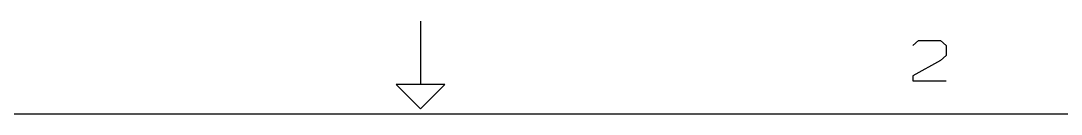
# Model space of a CAD drawing. Extents: x 0 to 1189, y 35 to 806.
# Drawn here: x 481.8 to 775.2, y 776.7 to 802.9 of the extents above; entities that cross this region are included whole.
import ezdxf

# ---------------------------------------------------------------- set-up
doc = ezdxf.new("R2010")
doc.units = 0
doc.layers.add('1', color=1, linetype='CONTINUOUS')

msp = doc.modelspace()

# ---------------------------------------------------------------- linework, layer by layer
at = {"layer": '1'}
for p, q in [((594.5, 802.85), (594.5, 784.98)), ((733.4, 796.03), (734.97, 797.45)), ((734.97, 797.45), (741.25, 797.45)), ((741.25, 797.45), (742.82, 796.03)), ((742.82, 796.03), (742.82, 793.18)), ((742.82, 793.18), (741.25, 791.73)), ((741.25, 791.73), (733.4, 787.43)), ((733.4, 787.43), (733.4, 786)), ((601.38, 784.98), (587.63, 784.98)), ((587.63, 784.98), (594.5, 778.1)), ((594.5, 778.1), (601.38, 784.98)), ((733.4, 786), (742.82, 786)), ((26.55, 776.73), (1162.45, 776.73))]:
    msp.add_line(p, q, dxfattribs=at)

doc.saveas('drawing.dxf')
